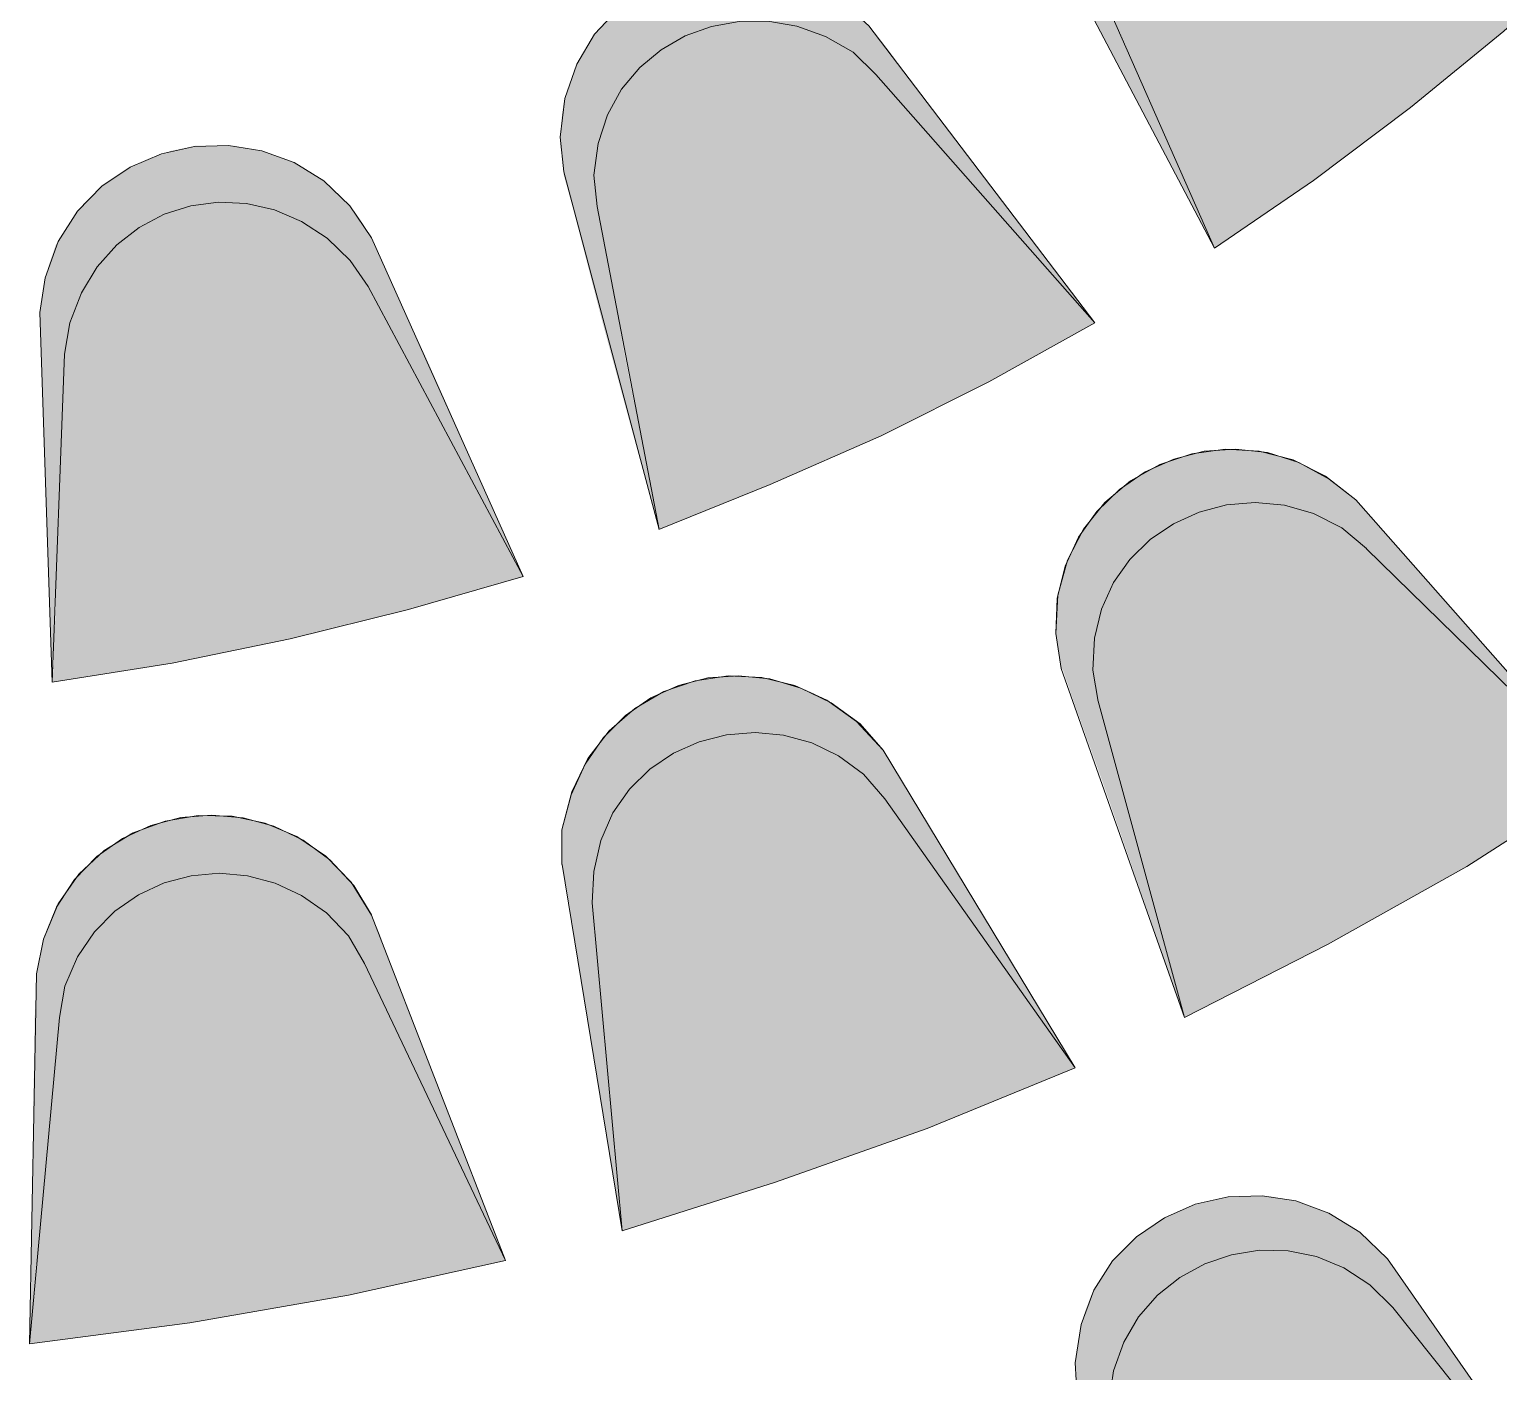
# Model space of a CAD drawing. Extents: x 0 to 245, y -13 to 205.
# Drawn here: x 164.2 to 189.63, y 44.28 to 67.52 of the extents above; entities that cross this region are included whole.
import ezdxf

# ---------------------------------------------------------------- set-up
doc = ezdxf.new("R2010")
doc.units = 0
doc.layers.add('FILL', color=8, linetype='Continuous')
doc.layers.add('GEOMETRY', color=7, linetype='Continuous')

msp = doc.modelspace()

# ---------------------------------------------------------------- hatches: boundary and pattern name
at = {"layer": 'FILL'}
for points in [[(184.712, 63.734), (181.722, 69.415)], [(184.712, 63.734), (182.423, 68.934)], [(181.996, 68.874), (182.454, 68.874), (184.712, 63.733)], [(182.454, 68.874), (183.064, 67.492), (189.718, 67.492)], [(182.454, 68.874), (191.244, 68.874), (189.718, 67.492)], [(184.712, 63.734), (186.422, 64.907), (188.101, 66.17), (189.718, 67.493), (191.244, 68.874)], [(182.637, 62.441), (178.731, 67.583), (178.24, 68.032), (177.698, 68.353), (177.125, 68.549), (176.537, 68.628), (175.952, 68.593), (175.387, 68.452), (174.859, 68.208), (174.386, 67.869), (173.985, 67.438), (173.674, 66.923), (173.469, 66.327), (173.389, 65.658), (173.45, 65.056)], [(178.853, 66.739), (178.457, 67.13), (177.979, 67.402), (177.485, 67.578), (176.984, 67.663), (176.488, 67.66), (176.008, 67.575), (175.553, 67.411), (175.135, 67.171), (174.764, 66.862), (174.452, 66.485), (174.208, 66.046), (174.043, 65.549), (173.969, 64.997), (174.03, 64.455)], [(173.939, 67.372), (173.877, 67.28), (175.312, 67.28)], [(174.091, 67.523), (173.939, 67.373), (175.495, 67.373)], [(173.939, 67.372), (175.496, 67.372), (175.312, 67.28)], [(174.091, 67.523), (175.801, 67.523), (175.495, 67.373)], [(175.587, 67.402), (175.282, 67.252), (178.211, 67.252)], [(175.801, 67.523), (175.586, 67.402), (177.968, 67.402)], [(175.587, 67.402), (177.969, 67.402), (178.211, 67.252)], [(176.136, 67.611), (175.801, 67.523), (177.693, 67.523)], [(175.801, 67.523), (177.693, 67.523), (177.968, 67.402)], [(176.136, 67.611), (177.448, 67.611), (177.693, 67.523)], [(177.509, 67.582), (177.968, 67.401), (178.882, 67.401)], [(177.509, 67.582), (178.731, 67.582), (178.882, 67.401)], [(177.968, 67.402), (178.456, 67.131), (179.096, 67.131)], [(177.968, 67.402), (178.882, 67.402), (179.096, 67.131)], [(183.064, 67.492), (183.644, 66.169), (188.1, 66.169)], [(183.064, 67.492), (189.717, 67.492), (188.1, 66.169)], [(173.878, 67.28), (173.696, 66.95), (174.856, 66.95)], [(173.878, 67.28), (175.313, 67.28), (174.856, 66.95)], [(175.098, 67.13), (174.855, 66.92), (178.669, 66.92)], [(175.282, 67.251), (175.098, 67.13), (178.457, 67.13)], [(175.098, 67.13), (178.456, 67.13), (178.669, 66.92)], [(175.282, 67.251), (178.211, 67.251), (178.457, 67.13)], [(178.457, 67.13), (178.853, 66.739), (179.372, 66.739)], [(178.457, 67.13), (179.097, 67.13), (179.372, 66.739)], [(173.696, 66.95), (173.634, 66.829), (174.762, 66.829)], [(173.696, 66.95), (174.855, 66.95), (174.762, 66.829)], [(174.855, 66.92), (174.67, 66.739), (178.851, 66.739)], [(174.855, 66.92), (178.669, 66.92), (178.851, 66.739)], [(173.634, 66.829), (173.541, 66.53), (174.488, 66.53)], [(173.634, 66.829), (174.762, 66.829), (174.488, 66.53)], [(174.671, 66.739), (174.489, 66.499), (179.067, 66.499)], [(174.671, 66.739), (178.852, 66.739), (179.067, 66.499)], [(182.637, 62.441), (178.852, 66.74)], [(178.853, 66.739), (180.868, 64.455), (181.111, 64.455)], [(178.853, 66.739), (179.372, 66.739), (181.111, 64.455)], [(173.542, 66.53), (173.451, 66.259), (174.336, 66.259)], [(173.542, 66.53), (174.489, 66.53), (174.336, 66.259)], [(174.489, 66.499), (174.214, 66.019), (179.494, 66.019)], [(174.489, 66.499), (179.067, 66.499), (179.494, 66.019)], [(173.451, 66.259), (173.42, 66.049), (174.214, 66.049)], [(173.451, 66.259), (174.336, 66.259), (174.214, 66.049)], [(183.644, 66.169), (184.194, 64.906), (186.421, 64.906)], [(183.644, 66.169), (188.1, 66.169), (186.421, 64.906)], [(173.42, 66.049), (173.39, 65.657), (174.092, 65.657)], [(173.42, 66.049), (174.214, 66.049), (174.092, 65.657)], [(174.214, 66.019), (174.03, 65.507), (179.951, 65.507)], [(174.214, 66.019), (179.494, 66.019), (179.951, 65.507)], [(173.389, 65.657), (173.389, 65.537), (174.03, 65.537)], [(173.389, 65.657), (174.091, 65.657), (174.03, 65.537)], [(172.749, 58.052), (170.124, 63.914), (169.751, 64.465), (169.298, 64.899), (168.784, 65.216), (168.227, 65.419), (167.647, 65.51), (167.061, 65.493), (166.489, 65.368), (165.948, 65.139), (165.458, 64.808), (165.037, 64.377), (164.704, 63.848), (164.477, 63.224), (164.386, 62.621)], [(166.462, 65.357), (166.035, 65.176), (168.843, 65.176)], [(166.643, 65.417), (166.461, 65.356), (168.384, 65.356)], [(166.462, 65.357), (168.385, 65.357), (168.843, 65.176)], [(167.072, 65.507), (166.643, 65.417), (168.262, 65.417)], [(166.643, 65.417), (168.262, 65.417), (168.384, 65.356)], [(167.682, 65.507), (167.072, 65.507), (167.744, 65.507)], [(167.072, 65.507), (167.744, 65.507), (168.262, 65.417)], [(173.389, 65.537), (173.451, 65.056), (173.969, 65.056)], [(173.389, 65.537), (174.03, 65.537), (173.969, 65.056)], [(174.03, 65.507), (173.969, 64.937), (180.439, 64.937)], [(174.03, 65.507), (179.951, 65.507), (180.439, 64.937)], [(165.912, 65.117), (165.516, 64.846), (169.361, 64.846)], [(166.035, 65.176), (165.912, 65.117), (168.933, 65.117)], [(165.912, 65.117), (168.933, 65.117), (169.361, 64.846)], [(166.035, 65.176), (168.843, 65.176), (168.933, 65.117)], [(165.515, 64.846), (165.392, 64.755), (169.453, 64.755)], [(165.515, 64.846), (169.361, 64.846), (169.453, 64.755)], [(173.451, 65.056), (173.451, 64.997), (173.97, 64.997)], [(173.451, 65.056), (173.97, 65.056), (173.97, 64.997)], [(175.099, 58.863), (173.451, 65.055)], [(173.451, 64.997), (173.602, 64.455), (174.03, 64.455)], [(173.451, 64.997), (173.97, 64.997), (174.03, 64.455)], [(173.969, 64.937), (174.03, 64.396), (180.927, 64.396)], [(173.969, 64.937), (180.439, 64.937), (180.927, 64.396)], [(184.194, 64.906), (186.422, 64.906), (184.712, 63.733)], [(165.392, 64.755), (165.179, 64.517), (169.696, 64.517)], [(165.392, 64.755), (169.454, 64.755), (169.696, 64.517)], [(170.064, 63.073), (169.757, 63.522), (169.354, 63.908), (168.914, 64.199), (168.446, 64.398), (167.963, 64.507), (167.477, 64.529), (166.997, 64.466), (166.536, 64.321), (166.105, 64.095), (165.715, 63.792), (165.378, 63.413), (165.104, 62.962), (164.906, 62.44), (164.814, 61.9)], [(165.058, 64.396), (164.996, 64.304), (166.583, 64.304)], [(165.149, 64.517), (165.058, 64.396), (166.705, 64.396)], [(165.058, 64.396), (166.704, 64.396), (166.583, 64.304)], [(165.179, 64.517), (165.149, 64.517), (167.254, 64.517)], [(165.149, 64.517), (167.254, 64.517), (166.705, 64.396)], [(165.179, 64.517), (167.804, 64.517), (167.254, 64.517)], [(166.676, 64.364), (166.371, 64.216), (168.872, 64.216)], [(166.92, 64.425), (166.676, 64.364), (168.476, 64.364)], [(166.676, 64.364), (168.476, 64.364), (168.872, 64.216)], [(167.225, 64.517), (166.919, 64.425), (168.353, 64.425)], [(166.92, 64.425), (168.354, 64.425), (168.476, 64.364)], [(167.804, 64.517), (167.225, 64.517), (167.897, 64.517)], [(167.225, 64.517), (167.897, 64.517), (168.353, 64.425)], [(167.804, 64.517), (169.696, 64.517)], [(167.804, 64.517), (169.696, 64.517)], [(167.897, 64.517), (168.353, 64.425), (169.789, 64.425)], [(167.897, 64.517), (169.696, 64.517), (169.789, 64.425)], [(168.353, 64.425), (169.789, 64.425)], [(168.353, 64.425), (169.789, 64.425)], [(168.353, 64.425), (168.872, 64.216), (169.941, 64.216)], [(168.353, 64.425), (169.789, 64.425), (169.941, 64.216)], [(173.603, 64.455), (174.123, 62.44), (174.397, 62.44)], [(173.603, 64.455), (174.03, 64.455), (174.397, 62.44)], [(175.099, 58.863), (174.03, 64.455)], [(174.03, 64.396), (174.397, 62.441), (182.637, 62.441)], [(174.03, 64.396), (180.927, 64.396), (182.637, 62.441)], [(180.868, 64.455), (181.111, 64.455), (182.638, 62.44)], [(164.905, 64.155), (164.692, 63.823), (165.759, 63.823)], [(164.997, 64.304), (164.905, 64.156), (166.217, 64.156)], [(164.905, 64.155), (166.217, 64.155), (165.759, 63.823)], [(164.997, 64.304), (166.584, 64.304), (166.217, 64.156)], [(166.187, 64.124), (165.881, 63.914), (169.33, 63.914)], [(166.371, 64.216), (166.186, 64.124), (168.995, 64.124)], [(166.187, 64.124), (168.995, 64.124), (169.33, 63.914)], [(166.371, 64.216), (168.872, 64.216), (168.995, 64.124)], [(168.872, 64.216), (169.361, 63.914), (170.124, 63.914)], [(168.872, 64.216), (169.941, 64.216), (170.124, 63.914)], [(164.692, 63.823), (164.662, 63.794), (165.73, 63.794)], [(164.692, 63.823), (165.759, 63.823), (165.73, 63.794)], [(165.73, 63.823), (165.486, 63.553), (169.756, 63.553)], [(165.882, 63.914), (165.73, 63.823), (169.454, 63.823)], [(165.73, 63.823), (169.454, 63.823), (169.756, 63.553)], [(165.882, 63.914), (169.329, 63.914), (169.454, 63.823)], [(169.361, 63.914), (170.124, 63.914)], [(169.361, 63.914), (170.124, 63.914)], [(169.361, 63.914), (169.757, 63.524), (170.306, 63.524)], [(169.361, 63.914), (170.124, 63.914), (170.306, 63.524)], [(164.662, 63.794), (164.539, 63.433), (165.392, 63.433)], [(164.662, 63.794), (165.73, 63.794), (165.392, 63.433)], [(164.539, 63.433), (164.477, 63.224), (165.242, 63.224)], [(164.539, 63.433), (165.393, 63.433), (165.242, 63.224)], [(165.363, 63.403), (165.179, 63.074), (170.064, 63.074)], [(165.486, 63.554), (165.363, 63.403), (169.849, 63.403)], [(165.363, 63.403), (169.849, 63.403), (170.064, 63.074)], [(165.486, 63.554), (169.757, 63.554), (169.849, 63.403)], [(169.757, 63.525), (170.064, 63.074), (170.49, 63.074)], [(169.757, 63.525), (170.307, 63.525), (170.49, 63.074)], [(164.476, 63.224), (164.448, 62.953), (165.087, 62.953)], [(164.476, 63.224), (165.242, 63.224), (165.087, 62.953)], [(165.179, 63.073), (165.058, 62.923), (170.155, 62.923)], [(165.179, 63.073), (170.064, 63.073), (170.155, 62.923)], [(172.749, 58.052), (170.064, 63.073)], [(170.064, 63.073), (170.704, 61.9), (171.039, 61.9)], [(170.064, 63.073), (170.49, 63.073), (171.039, 61.9)], [(164.448, 62.952), (164.386, 62.621), (164.966, 62.621)], [(164.448, 62.952), (165.088, 62.952), (164.966, 62.621)], [(165.058, 62.923), (164.874, 62.411), (170.428, 62.411)], [(165.058, 62.923), (170.155, 62.923), (170.428, 62.411)], [(164.385, 62.621), (164.385, 62.44), (164.905, 62.44)], [(164.385, 62.621), (164.965, 62.621), (164.905, 62.44)], [(164.6, 56.219), (164.386, 62.621)], [(164.385, 62.441), (164.415, 61.901), (164.814, 61.901)], [(164.385, 62.441), (164.905, 62.441), (164.814, 61.901)], [(164.875, 62.411), (164.814, 61.841), (170.735, 61.841)], [(164.875, 62.411), (170.429, 62.411), (170.735, 61.841)], [(174.123, 62.441), (174.397, 62.441), (175.099, 58.864)], [(174.397, 62.441), (174.61, 61.42), (180.805, 61.42)], [(174.397, 62.441), (182.637, 62.441), (180.805, 61.42)], [(175.098, 58.863), (177.021, 59.645), (178.944, 60.487), (180.805, 61.419), (182.637, 62.44)], [(164.416, 61.901), (164.539, 58.052), (164.662, 58.052)], [(164.416, 61.901), (164.814, 61.901), (164.662, 58.052)], [(164.6, 56.219), (164.814, 61.901)], [(164.814, 61.841), (164.662, 58.052), (172.748, 58.052)], [(164.814, 61.841), (170.735, 61.841), (172.748, 58.052)], [(170.704, 61.901), (171.039, 61.901), (172.748, 58.052)], [(174.61, 61.419), (174.762, 60.487), (178.944, 60.487)], [(174.61, 61.419), (180.805, 61.419), (178.944, 60.487)], [(174.762, 60.488), (174.947, 59.646), (177.021, 59.646)], [(174.762, 60.488), (178.944, 60.488), (177.021, 59.646)], [(191.426, 54.534), (187.154, 59.376), (186.632, 59.789), (186.07, 60.068), (185.486, 60.221), (184.896, 60.253), (184.317, 60.173), (183.765, 59.988), (183.258, 59.704), (182.811, 59.329), (182.442, 58.871), (182.166, 58.335), (182.002, 57.729), (181.965, 57.061), (182.057, 56.46)], [(187.154, 59.376), (186.697, 59.735), (186.171, 60.023), (185.626, 60.195), (185.074, 60.257), (184.529, 60.218), (184.004, 60.083), (183.511, 59.86), (183.064, 59.556), (182.675, 59.178), (182.358, 58.733), (182.125, 58.227), (181.99, 57.668), (181.966, 57.062), (182.057, 56.46)], [(183.888, 60.037), (183.766, 59.977), (186.239, 59.977)], [(184.345, 60.187), (183.888, 60.038), (186.147, 60.038)], [(183.888, 60.037), (186.147, 60.037), (186.239, 59.977)], [(184.53, 60.216), (184.345, 60.187), (185.628, 60.187)], [(184.345, 60.187), (185.627, 60.187), (186.147, 60.038)], [(184.957, 60.247), (184.53, 60.216), (185.567, 60.216)], [(184.53, 60.216), (185.567, 60.216), (185.628, 60.187)], [(183.766, 59.978), (183.338, 59.736), (186.697, 59.736)], [(183.766, 59.978), (186.239, 59.978), (186.697, 59.736)], [(174.947, 59.646), (177.021, 59.646), (175.098, 58.864)], [(183.216, 59.676), (182.85, 59.376), (187.154, 59.376)], [(183.216, 59.676), (186.757, 59.676), (187.154, 59.376)], [(183.339, 59.736), (183.217, 59.676), (186.758, 59.676)], [(183.339, 59.736), (186.697, 59.736), (186.758, 59.676)], [(182.759, 59.255), (182.606, 59.105), (184.253, 59.105)], [(187.338, 58.533), (186.911, 58.895), (186.422, 59.141), (185.919, 59.284), (185.415, 59.333), (184.919, 59.292), (184.443, 59.167), (183.999, 58.964), (183.596, 58.689), (183.247, 58.347), (182.963, 57.944), (182.754, 57.487), (182.631, 56.98), (182.607, 56.429), (182.699, 55.889)], [(182.821, 59.345), (182.759, 59.284), (184.987, 59.284)], [(182.759, 59.284), (184.926, 59.284)], [(182.759, 59.284), (184.987, 59.284), (184.926, 59.284)], [(182.759, 59.284), (182.759, 59.255), (184.774, 59.255)], [(182.759, 59.284), (184.926, 59.284), (184.774, 59.255)], [(182.759, 59.255), (184.774, 59.255), (184.253, 59.105)], [(182.85, 59.376), (182.821, 59.345), (187.184, 59.345)], [(182.821, 59.345), (185.323, 59.345), (184.987, 59.284)], [(182.85, 59.376), (187.154, 59.376), (187.184, 59.345)], [(184.742, 59.255), (184.408, 59.134), (186.422, 59.134)], [(185.017, 59.284), (184.742, 59.255), (185.995, 59.255)], [(184.742, 59.255), (185.995, 59.255), (186.422, 59.134)], [(185.323, 59.345), (185.017, 59.284), (185.873, 59.284)], [(185.017, 59.284), (185.872, 59.284), (185.995, 59.255)], [(185.323, 59.345), (185.873, 59.284), (187.246, 59.284)], [(185.323, 59.345), (187.184, 59.345), (187.246, 59.284)], [(185.873, 59.284), (186.422, 59.134), (187.369, 59.134)], [(185.873, 59.284), (187.246, 59.284), (187.369, 59.134)], [(182.606, 59.105), (182.422, 58.804), (183.766, 58.804)], [(182.606, 59.105), (184.253, 59.105), (183.766, 58.804)], [(184.223, 59.075), (183.888, 58.895), (186.911, 58.895)], [(184.408, 59.134), (184.223, 59.075), (186.543, 59.075)], [(184.223, 59.075), (186.542, 59.075), (186.911, 58.895)], [(184.408, 59.134), (186.422, 59.134), (186.543, 59.075)], [(186.422, 59.134), (186.911, 58.896), (187.582, 58.896)], [(186.422, 59.134), (187.369, 59.134), (187.582, 58.896)], [(182.392, 58.804), (182.241, 58.444), (183.338, 58.444)], [(182.422, 58.804), (182.392, 58.804), (183.736, 58.804)], [(182.392, 58.804), (183.737, 58.804), (183.338, 58.444)], [(182.422, 58.804), (183.766, 58.804), (183.736, 58.804)], [(183.737, 58.804), (183.461, 58.533), (187.338, 58.533)], [(183.888, 58.896), (183.737, 58.804), (187.032, 58.804)], [(183.737, 58.804), (187.032, 58.804), (187.338, 58.533)], [(183.888, 58.896), (186.91, 58.896), (187.032, 58.804)], [(186.911, 58.896), (187.338, 58.534), (187.887, 58.534)], [(186.911, 58.896), (187.582, 58.896), (187.887, 58.534)], [(183.461, 58.533), (183.339, 58.443), (187.46, 58.443)], [(183.461, 58.533), (187.338, 58.533), (187.46, 58.443)], [(191.426, 54.534), (187.337, 58.533)], [(187.338, 58.533), (190.054, 55.889), (190.237, 55.889)], [(187.338, 58.533), (187.887, 58.533), (190.237, 55.889)], [(182.149, 58.263), (182.087, 58.024), (183.003, 58.024)], [(182.241, 58.444), (182.149, 58.263), (183.185, 58.263)], [(182.149, 58.263), (183.185, 58.263), (183.003, 58.024)], [(182.241, 58.444), (183.339, 58.444), (183.185, 58.263)], [(183.339, 58.444), (183.004, 57.992), (187.918, 57.992)], [(183.339, 58.444), (187.46, 58.444), (187.918, 57.992)], [(164.539, 58.052), (164.662, 58.052), (164.6, 56.219)], [(164.599, 56.219), (166.675, 56.548), (168.719, 56.972), (170.765, 57.482), (172.748, 58.052)], [(164.662, 58.052), (164.662, 57.482), (170.766, 57.482)], [(164.662, 58.052), (172.748, 58.052), (170.766, 57.482)], [(182.088, 58.024), (181.996, 57.663), (182.851, 57.663)], [(182.088, 58.024), (183.004, 58.024), (182.851, 57.663)], [(183.004, 57.991), (182.76, 57.481), (188.436, 57.481)], [(183.004, 57.991), (187.918, 57.991), (188.436, 57.481)], [(164.662, 57.482), (164.631, 56.972), (168.72, 56.972)], [(164.662, 57.482), (170.766, 57.482), (168.72, 56.972)], [(181.996, 57.511), (181.966, 57.062), (182.667, 57.062)], [(181.996, 57.662), (181.996, 57.511), (182.76, 57.511)], [(181.996, 57.662), (182.85, 57.662), (182.76, 57.511)], [(181.996, 57.511), (182.76, 57.511), (182.667, 57.062)], [(182.759, 57.482), (182.637, 56.941), (188.986, 56.941)], [(182.759, 57.482), (188.435, 57.482), (188.986, 56.941)], [(164.63, 56.972), (164.63, 56.548), (166.675, 56.548)], [(164.63, 56.972), (168.719, 56.972), (166.675, 56.548)], [(181.966, 57.062), (181.966, 57), (182.638, 57)], [(181.966, 57.062), (182.667, 57.062), (182.638, 57)], [(181.966, 57), (182.058, 56.46), (182.607, 56.46)], [(181.966, 57), (182.638, 57), (182.607, 56.46)], [(182.637, 56.941), (182.606, 56.4), (189.535, 56.4)], [(182.637, 56.941), (188.986, 56.941), (189.535, 56.4)], [(164.63, 56.548), (164.599, 56.219)], [(164.63, 56.548), (166.675, 56.548), (164.599, 56.219)], [(184.194, 50.416), (182.057, 56.46)], [(182.057, 56.46), (182.087, 56.429), (182.606, 56.429)], [(182.057, 56.46), (182.606, 56.46), (182.606, 56.429)], [(178.975, 55.046), (178.579, 55.497), (178.078, 55.861), (177.552, 56.12), (177.015, 56.276), (176.475, 56.333), (175.945, 56.295), (175.435, 56.166), (174.957, 55.948), (174.521, 55.646), (174.138, 55.263), (173.82, 54.802), (173.576, 54.268), (173.419, 53.663), (173.419, 53.062)], [(182.301, 49.545), (178.975, 55.046), (178.516, 55.541), (178.002, 55.912), (177.45, 56.165), (176.876, 56.303), (176.295, 56.328), (175.725, 56.245), (175.181, 56.057), (174.68, 55.767), (174.236, 55.379), (173.868, 54.897), (173.59, 54.324), (173.419, 53.663), (173.419, 53.062)], [(175.709, 56.249), (175.435, 56.128), (177.541, 56.128)], [(176.106, 56.28), (175.709, 56.25), (177.142, 56.25)], [(175.709, 56.249), (177.143, 56.249), (177.541, 56.128)], [(176.32, 56.339), (176.106, 56.279), (176.929, 56.279)], [(176.106, 56.28), (176.929, 56.28), (177.142, 56.25)], [(182.088, 56.429), (182.272, 55.89), (182.699, 55.89)], [(182.088, 56.429), (182.607, 56.429), (182.699, 55.89)], [(182.606, 56.4), (182.699, 55.858), (190.084, 55.858)], [(182.606, 56.4), (189.535, 56.4), (190.084, 55.858)], [(175.13, 56.038), (174.885, 55.857), (178.089, 55.857)], [(175.434, 56.128), (175.129, 56.038), (177.753, 56.038)], [(175.13, 56.038), (177.754, 56.038), (178.089, 55.857)], [(175.434, 56.128), (177.54, 56.128), (177.753, 56.038)], [(174.61, 55.708), (174.366, 55.497), (178.579, 55.497)], [(174.884, 55.858), (174.61, 55.709), (178.272, 55.709)], [(174.61, 55.708), (178.272, 55.708), (178.579, 55.497)], [(174.884, 55.858), (178.088, 55.858), (178.272, 55.709)], [(182.271, 55.89), (182.759, 54.535), (183.064, 54.535)], [(182.271, 55.89), (182.699, 55.89), (183.064, 54.535)], [(184.194, 50.416), (182.699, 55.89)], [(182.699, 55.858), (183.064, 54.535), (191.427, 54.535)], [(182.699, 55.858), (190.084, 55.858), (191.427, 54.535)], [(174.366, 55.497), (174.214, 55.347), (178.7, 55.347)], [(174.366, 55.497), (178.579, 55.497), (178.7, 55.347)], [(179.005, 54.204), (178.639, 54.626), (178.206, 54.947), (177.741, 55.172), (177.255, 55.305), (176.76, 55.35), (176.269, 55.31), (175.794, 55.188), (175.348, 54.989), (174.942, 54.715), (174.589, 54.37), (174.301, 53.957), (174.091, 53.48), (173.97, 52.942), (173.94, 52.402)], [(174.153, 55.257), (174, 55.077), (175.526, 55.077)], [(174.182, 55.318), (174.153, 55.288), (176.258, 55.288)], [(174.153, 55.287), (174.153, 55.257), (176.045, 55.257)], [(174.153, 55.287), (176.258, 55.287), (176.045, 55.257)], [(174.153, 55.257), (176.045, 55.257), (175.526, 55.077)], [(174.182, 55.318), (176.411, 55.318), (176.258, 55.288)], [(174.214, 55.347), (174.183, 55.318), (176.411, 55.318)], [(174.214, 55.347), (176.594, 55.347), (176.411, 55.318)], [(175.832, 55.198), (175.496, 55.077), (177.936, 55.077)], [(176.014, 55.257), (175.831, 55.198), (177.662, 55.198)], [(175.832, 55.198), (177.663, 55.198), (177.936, 55.077)], [(176.014, 55.257), (177.387, 55.257), (177.662, 55.198)], [(176.411, 55.318), (176.015, 55.257), (177.388, 55.257)], [(176.564, 55.347), (176.411, 55.318), (177.142, 55.318)], [(176.411, 55.318), (177.142, 55.318), (177.388, 55.257)], [(176.593, 55.347), (177.142, 55.318), (178.731, 55.318)], [(176.593, 55.347), (178.699, 55.347), (178.731, 55.318)], [(177.142, 55.318), (177.693, 55.199), (178.822, 55.199)], [(177.142, 55.318), (178.731, 55.318), (178.822, 55.199)], [(177.693, 55.198), (177.998, 55.046), (178.975, 55.046)], [(177.693, 55.198), (178.822, 55.198), (178.975, 55.046)], [(174, 55.077), (173.817, 54.806), (175.069, 54.806)], [(174, 55.077), (175.526, 55.077), (175.069, 54.806)], [(175.312, 54.957), (175.007, 54.775), (178.425, 54.775)], [(175.496, 55.077), (175.311, 54.957), (178.182, 54.957)], [(175.312, 54.957), (178.181, 54.957), (178.425, 54.775)], [(175.496, 55.077), (177.936, 55.077), (178.182, 54.957)], [(177.998, 55.046), (178.182, 54.957), (179.005, 54.957)], [(177.998, 55.046), (178.976, 55.046), (179.005, 54.957)], [(178.181, 54.957), (178.638, 54.626), (179.219, 54.626)], [(178.181, 54.957), (179.004, 54.957), (179.219, 54.626)], [(173.817, 54.806), (173.634, 54.414), (174.64, 54.414)], [(173.817, 54.806), (175.038, 54.806)], [(173.817, 54.806), (175.069, 54.806), (175.038, 54.806)], [(173.817, 54.806), (175.038, 54.806), (174.64, 54.414)], [(175.008, 54.776), (174.856, 54.627), (178.639, 54.627)], [(175.008, 54.776), (178.426, 54.776), (178.639, 54.627)], [(173.634, 54.414), (173.572, 54.235), (174.518, 54.235)], [(173.634, 54.414), (174.64, 54.414), (174.518, 54.235)], [(174.855, 54.626), (174.61, 54.384), (178.822, 54.384)], [(174.855, 54.626), (178.638, 54.626), (178.822, 54.384)], [(178.638, 54.626), (179.004, 54.204), (179.462, 54.204)], [(178.638, 54.626), (179.219, 54.626), (179.462, 54.204)], [(182.759, 54.534), (183.064, 54.534), (184.194, 50.416)], [(183.064, 54.534), (183.46, 53.032), (189.077, 53.032)], [(183.064, 54.534), (191.426, 54.534), (189.077, 53.032)], [(184.194, 50.416), (186.665, 51.679), (189.077, 53.032), (191.426, 54.534)], [(173.573, 54.236), (173.511, 53.965), (174.305, 53.965)], [(173.573, 54.236), (174.518, 54.236), (174.305, 53.965)], [(174.489, 54.204), (174.305, 53.933), (179.189, 53.933)], [(174.61, 54.384), (174.489, 54.204), (179.005, 54.204)], [(174.489, 54.204), (179.005, 54.204), (179.189, 53.933)], [(174.61, 54.384), (178.822, 54.384), (179.005, 54.204)], [(182.301, 49.545), (179.004, 54.204)], [(179.005, 54.204), (180.287, 52.402), (180.562, 52.402)], [(179.005, 54.204), (179.463, 54.204), (180.562, 52.402)], [(170.124, 52.191), (169.818, 52.703), (169.405, 53.147), (168.939, 53.488), (168.434, 53.73), (167.904, 53.873), (167.363, 53.921), (166.825, 53.876), (166.304, 53.74), (165.814, 53.514), (165.37, 53.202), (164.984, 52.806), (164.672, 52.328), (164.448, 51.77), (164.326, 51.17)], [(172.444, 46.21), (170.124, 52.19), (169.77, 52.757), (169.334, 53.21), (168.833, 53.551), (168.286, 53.781), (167.711, 53.901), (167.126, 53.913), (166.551, 53.817), (166.002, 53.615), (165.5, 53.308), (165.061, 52.898), (164.704, 52.385), (164.448, 51.771), (164.326, 51.169)], [(167.041, 53.904), (166.522, 53.814), (168.14, 53.814)], [(167.133, 53.904), (167.041, 53.904), (167.743, 53.904)], [(167.041, 53.904), (167.744, 53.904), (168.14, 53.814)], [(173.511, 53.964), (173.419, 53.663), (174.153, 53.663)], [(173.511, 53.964), (174.305, 53.964), (174.153, 53.663)], [(174.305, 53.933), (174.06, 53.424), (179.554, 53.424)], [(174.305, 53.933), (179.189, 53.933), (179.554, 53.424)], [(166.401, 53.755), (165.943, 53.603), (168.719, 53.603)], [(166.522, 53.814), (166.401, 53.755), (168.353, 53.755)], [(166.401, 53.755), (168.353, 53.755), (168.719, 53.603)], [(166.522, 53.814), (168.139, 53.814), (168.353, 53.755)], [(173.42, 53.663), (173.42, 53.483), (174.092, 53.483)], [(173.42, 53.663), (174.153, 53.663), (174.092, 53.483)], [(165.821, 53.513), (165.455, 53.242), (169.239, 53.242)], [(165.943, 53.603), (165.821, 53.513), (168.904, 53.513)], [(165.821, 53.513), (168.904, 53.513), (169.239, 53.242)], [(165.943, 53.603), (168.719, 53.603), (168.904, 53.513)], [(173.42, 53.484), (173.42, 53.062), (174, 53.062)], [(173.42, 53.484), (174.092, 53.484), (174, 53.062)], [(174.06, 53.424), (173.939, 52.882), (179.92, 52.882)], [(174.06, 53.424), (179.554, 53.424), (179.92, 52.882)], [(165.332, 53.154), (165.088, 52.913), (169.637, 52.913)], [(165.455, 53.241), (165.332, 53.153), (169.392, 53.153)], [(165.332, 53.154), (169.392, 53.154), (169.637, 52.913)], [(165.455, 53.241), (169.239, 53.241), (169.392, 53.153)], [(170.002, 51.349), (169.727, 51.83), (169.343, 52.225), (168.915, 52.529), (168.456, 52.743), (167.976, 52.87), (167.488, 52.912), (167.004, 52.87), (166.534, 52.746), (166.09, 52.541), (165.685, 52.259), (165.329, 51.899), (165.035, 51.465), (164.815, 50.958), (164.722, 50.416)], [(165.058, 52.882), (164.996, 52.821), (166.859, 52.821)], [(165.058, 52.882), (167.194, 52.882), (166.859, 52.821)], [(165.088, 52.912), (165.059, 52.882), (167.194, 52.882)], [(165.088, 52.912), (167.287, 52.912), (167.194, 52.882)], [(167.194, 52.882), (166.705, 52.792), (168.232, 52.792)], [(167.255, 52.912), (167.194, 52.882), (167.835, 52.882)], [(167.194, 52.882), (167.835, 52.882), (168.232, 52.792)], [(167.287, 52.912), (167.835, 52.882), (169.637, 52.882)], [(167.287, 52.912), (169.637, 52.912), (169.637, 52.882)], [(167.835, 52.882), (168.385, 52.761), (169.757, 52.761)], [(167.835, 52.882), (169.637, 52.882), (169.757, 52.761)], [(174.458, 46.72), (173.42, 53.062)], [(173.42, 53.062), (173.451, 52.943), (173.97, 52.943)], [(173.42, 53.062), (174, 53.062), (173.97, 52.943)], [(173.451, 52.943), (173.542, 52.403), (173.939, 52.403)], [(173.451, 52.943), (173.97, 52.943), (173.939, 52.403)], [(173.939, 52.882), (173.939, 52.341), (180.317, 52.341)], [(173.939, 52.882), (179.92, 52.882), (180.317, 52.341)], [(183.461, 53.032), (183.858, 51.678), (186.665, 51.678)], [(183.461, 53.032), (189.077, 53.032), (186.665, 51.678)], [(164.997, 52.821), (164.844, 52.612), (166.217, 52.612)], [(164.997, 52.821), (166.737, 52.821)], [(164.997, 52.821), (166.859, 52.821), (166.737, 52.821)], [(164.997, 52.821), (166.737, 52.821), (166.217, 52.612)], [(166.643, 52.761), (166.187, 52.583), (168.781, 52.583)], [(166.705, 52.792), (166.643, 52.761), (168.353, 52.761)], [(166.643, 52.761), (168.353, 52.761), (168.781, 52.583)], [(166.705, 52.792), (168.232, 52.792), (168.353, 52.761)], [(168.384, 52.761), (168.536, 52.702), (169.818, 52.702)], [(168.384, 52.761), (169.756, 52.761), (169.818, 52.702)], [(168.537, 52.702), (168.904, 52.551), (169.911, 52.551)], [(168.537, 52.702), (169.818, 52.702), (169.911, 52.551)], [(164.843, 52.613), (164.661, 52.342), (165.759, 52.342)], [(164.843, 52.613), (166.216, 52.613), (165.759, 52.342)], [(166.126, 52.551), (165.73, 52.281), (169.239, 52.281)], [(166.187, 52.583), (166.125, 52.551), (168.872, 52.551)], [(166.126, 52.551), (168.872, 52.551), (169.239, 52.281)], [(166.187, 52.583), (168.781, 52.583), (168.872, 52.551)], [(168.904, 52.551), (169.33, 52.222), (170.093, 52.222)], [(168.904, 52.551), (169.911, 52.551), (170.093, 52.222)], [(173.542, 52.403), (174, 49.546), (174.214, 49.546)], [(173.542, 52.403), (173.939, 52.403), (174.214, 49.546)], [(174.457, 46.72), (173.939, 52.404)], [(180.287, 52.403), (180.562, 52.403), (182.302, 49.546)], [(164.662, 52.312), (164.509, 51.921), (165.363, 51.921)], [(164.662, 52.341), (164.662, 52.312), (165.76, 52.312)], [(164.662, 52.341), (165.76, 52.341), (165.76, 52.312)], [(164.662, 52.312), (165.76, 52.312), (165.363, 51.921)], [(165.667, 52.222), (165.332, 51.89), (169.637, 51.89)], [(165.73, 52.281), (165.667, 52.221), (169.33, 52.221)], [(165.667, 52.222), (169.33, 52.222), (169.637, 51.89)], [(165.73, 52.281), (169.239, 52.281), (169.33, 52.221)], [(169.33, 52.222), (169.392, 52.191), (170.124, 52.191)], [(169.33, 52.222), (170.094, 52.222), (170.124, 52.191)], [(169.391, 52.191), (169.726, 51.831), (170.277, 51.831)], [(169.391, 52.191), (170.123, 52.191), (170.277, 51.831)], [(173.939, 52.341), (174.213, 49.545), (182.301, 49.545)], [(173.939, 52.341), (180.317, 52.341), (182.301, 49.545)], [(164.509, 51.921), (164.448, 51.771), (165.242, 51.771)], [(164.509, 51.921), (165.363, 51.921), (165.242, 51.771)], [(165.332, 51.89), (165.271, 51.83), (169.727, 51.83)], [(165.332, 51.89), (169.637, 51.89), (169.727, 51.83)], [(164.448, 51.771), (164.386, 51.469), (165.027, 51.469)], [(164.448, 51.771), (165.242, 51.771), (165.027, 51.469)], [(165.271, 51.83), (165.027, 51.44), (169.971, 51.44)], [(165.271, 51.83), (169.726, 51.83), (169.971, 51.44)], [(169.726, 51.83), (170.001, 51.349), (170.428, 51.349)], [(169.726, 51.83), (170.277, 51.83), (170.428, 51.349)], [(183.858, 51.679), (186.665, 51.679), (184.194, 50.416)], [(164.385, 51.469), (164.325, 51.169), (164.905, 51.169)], [(164.385, 51.469), (165.027, 51.469), (164.905, 51.169)], [(165.027, 51.441), (164.997, 51.349), (170.002, 51.349)], [(165.027, 51.441), (169.971, 51.441), (170.002, 51.349)], [(164.204, 44.767), (164.326, 51.17)], [(164.326, 51.169), (164.326, 50.958), (164.814, 50.958)], [(164.326, 51.169), (164.905, 51.169), (164.814, 50.958)], [(164.997, 51.349), (164.814, 50.929), (170.216, 50.929)], [(164.997, 51.349), (170.002, 51.349), (170.216, 50.929)], [(172.444, 46.21), (170.002, 51.349)], [(170.002, 51.349), (170.459, 50.416), (170.796, 50.416)], [(170.002, 51.349), (170.429, 51.349), (170.796, 50.416)], [(164.326, 50.958), (164.296, 50.416), (164.722, 50.416)], [(164.326, 50.958), (164.814, 50.958), (164.722, 50.416)], [(164.814, 50.929), (164.721, 50.388), (170.459, 50.388)], [(164.814, 50.929), (170.215, 50.929), (170.459, 50.388)], [(164.204, 44.767), (164.722, 50.416)], [(164.296, 50.416), (164.235, 46.21), (164.326, 46.21)], [(164.296, 50.416), (164.722, 50.416), (164.326, 46.21)], [(164.721, 50.388), (164.325, 46.21), (172.444, 46.21)], [(164.721, 50.388), (170.459, 50.388), (172.444, 46.21)], [(170.46, 50.416), (170.796, 50.416), (172.444, 46.21)], [(174, 49.545), (174.214, 49.545), (174.458, 46.72)], [(174.214, 49.545), (174.306, 48.493), (179.738, 48.493)], [(174.214, 49.545), (182.302, 49.545), (179.738, 48.493)], [(174.458, 46.72), (177.114, 47.562), (179.738, 48.493), (182.302, 49.545)], [(174.305, 48.493), (174.366, 47.561), (177.114, 47.561)], [(174.305, 48.493), (179.738, 48.493), (177.114, 47.561)], [(174.366, 47.562), (177.114, 47.562), (174.458, 46.72)], [(191.703, 40.497), (187.704, 46.238), (187.223, 46.698), (186.689, 47.03), (186.12, 47.24), (185.534, 47.331), (184.947, 47.31), (184.378, 47.181), (183.843, 46.95), (183.361, 46.621), (182.948, 46.201), (182.622, 45.693), (182.401, 45.103), (182.302, 44.436), (182.332, 43.835)], [(184.957, 47.321), (184.56, 47.23), (186.178, 47.23)], [(185.567, 47.321), (184.957, 47.321), (185.66, 47.321)], [(184.957, 47.321), (185.66, 47.321), (186.178, 47.23)], [(184.377, 47.171), (183.95, 46.991), (186.758, 46.991)], [(184.559, 47.23), (184.376, 47.171), (186.299, 47.171)], [(184.377, 47.171), (186.3, 47.171), (186.758, 46.991)], [(184.559, 47.23), (186.177, 47.23), (186.299, 47.171)], [(183.797, 46.931), (183.431, 46.66), (187.276, 46.66)], [(183.95, 46.991), (183.797, 46.93), (186.849, 46.93)], [(183.797, 46.931), (186.85, 46.931), (187.276, 46.66)], [(183.95, 46.991), (186.758, 46.991), (186.849, 46.93)], [(183.308, 46.57), (183.125, 46.389), (187.55, 46.389)], [(183.43, 46.66), (183.308, 46.569), (187.368, 46.569)], [(183.308, 46.57), (187.369, 46.57), (187.55, 46.389)], [(183.43, 46.66), (187.276, 46.66), (187.368, 46.569)], [(187.796, 45.397), (187.399, 45.789), (186.951, 46.082), (186.476, 46.277), (185.985, 46.376), (185.49, 46.386), (185.005, 46.309), (184.541, 46.151), (184.11, 45.916), (183.724, 45.609), (183.397, 45.233), (183.139, 44.794), (182.963, 44.296), (182.882, 43.744), (182.912, 43.203)], [(183.126, 46.359), (183.004, 46.239), (184.774, 46.239)], [(183.126, 46.389), (183.126, 46.359), (185.323, 46.359)], [(183.126, 46.389), (185.873, 46.389), (185.323, 46.359)], [(183.126, 46.359), (185.323, 46.359), (184.774, 46.239)], [(184.957, 46.3), (184.774, 46.238), (186.543, 46.238)], [(185.323, 46.359), (184.957, 46.3), (186.422, 46.3)], [(184.957, 46.3), (186.422, 46.3), (186.543, 46.238)], [(185.873, 46.389), (185.323, 46.359), (185.964, 46.359)], [(185.323, 46.359), (185.964, 46.359), (186.422, 46.3)], [(185.873, 46.389), (185.964, 46.359), (187.582, 46.359)], [(185.873, 46.389), (187.551, 46.389), (187.582, 46.359)], [(185.964, 46.359), (186.422, 46.3), (187.643, 46.3)], [(185.964, 46.359), (187.582, 46.359), (187.643, 46.3)], [(186.422, 46.3), (186.543, 46.238), (187.704, 46.238)], [(186.422, 46.3), (187.643, 46.3), (187.704, 46.238)], [(164.204, 44.767), (166.98, 45.128), (169.726, 45.609), (172.444, 46.21)], [(164.235, 46.21), (164.326, 46.21), (164.204, 44.767)], [(164.326, 46.21), (164.296, 45.608), (169.726, 45.608)], [(164.326, 46.21), (172.444, 46.21), (169.726, 45.608)], [(182.882, 46.118), (182.82, 45.999), (184.253, 45.999)], [(183.004, 46.238), (182.882, 46.118), (184.499, 46.118)], [(182.882, 46.118), (184.499, 46.118), (184.253, 45.999)], [(183.004, 46.238), (184.775, 46.238), (184.499, 46.118)], [(184.438, 46.088), (184.253, 45.999), (187.063, 45.999)], [(184.774, 46.238), (184.437, 46.089), (186.941, 46.089)], [(184.438, 46.088), (186.941, 46.088), (187.063, 45.999)], [(184.774, 46.238), (186.543, 46.238), (186.941, 46.089)], [(186.543, 46.238), (186.941, 46.089), (187.795, 46.089)], [(186.543, 46.238), (187.704, 46.238), (187.795, 46.089)], [(186.941, 46.088), (187.398, 45.788), (188.007, 45.788)], [(186.941, 46.088), (187.795, 46.088), (188.007, 45.788)], [(182.821, 45.999), (182.637, 45.698), (183.797, 45.698)], [(182.821, 45.999), (184.254, 45.999), (183.797, 45.698)], [(183.95, 45.788), (183.797, 45.698), (187.519, 45.698)], [(184.254, 45.999), (183.95, 45.788), (187.399, 45.788)], [(183.95, 45.788), (187.398, 45.788), (187.519, 45.698)], [(184.254, 45.999), (187.064, 45.999), (187.399, 45.788)], [(187.398, 45.788), (187.794, 45.396), (188.283, 45.396)], [(187.398, 45.788), (188.007, 45.788), (188.283, 45.396)], [(164.296, 45.609), (164.235, 45.129), (166.981, 45.129)], [(164.296, 45.609), (169.727, 45.609), (166.981, 45.129)], [(182.577, 45.609), (182.454, 45.277), (183.43, 45.277)], [(182.637, 45.698), (182.576, 45.608), (183.737, 45.608)], [(182.577, 45.609), (183.737, 45.609), (183.43, 45.277)], [(182.637, 45.698), (183.796, 45.698), (183.737, 45.608)], [(183.797, 45.698), (183.553, 45.396), (187.795, 45.396)], [(183.797, 45.698), (187.52, 45.698), (187.795, 45.396)], [(182.454, 45.277), (182.392, 45.037), (183.278, 45.037)], [(182.454, 45.277), (183.43, 45.277), (183.278, 45.037)], [(183.43, 45.277), (183.156, 44.827), (188.283, 44.827)], [(183.552, 45.397), (183.429, 45.277), (187.886, 45.277)], [(183.43, 45.277), (187.886, 45.277), (188.283, 44.827)], [(183.552, 45.397), (187.794, 45.397), (187.886, 45.277)], [(187.795, 45.397), (189.566, 43.203), (189.809, 43.203)], [(187.795, 45.397), (188.283, 45.397), (189.809, 43.203)], [(191.703, 40.497), (187.796, 45.396)], [(164.235, 45.128), (166.98, 45.128), (164.204, 44.767)], [(182.392, 45.036), (182.363, 44.826), (183.156, 44.826)], [(182.392, 45.036), (183.278, 45.036), (183.156, 44.826)], [(182.363, 44.826), (182.301, 44.436), (183.004, 44.436)], [(182.363, 44.826), (183.156, 44.826), (183.004, 44.436)], [(183.156, 44.826), (182.972, 44.284), (188.68, 44.284)], [(183.156, 44.826), (188.283, 44.826), (188.68, 44.284)], [(182.301, 44.437), (182.301, 44.285), (182.972, 44.285)], [(182.301, 44.437), (183.003, 44.437), (182.972, 44.285)]]:
    msp.add_hatch(color=7, dxfattribs=at).paths.add_polyline_path(points)

# ---------------------------------------------------------------- linework, layer by layer
at = {"layer": 'GEOMETRY', "lineweight": 13}
for points in [[(184.712, 63.734), (181.722, 69.415)], [(184.712, 63.734), (182.423, 68.934)], [(184.712, 63.734), (186.422, 64.907), (188.101, 66.17), (189.718, 67.493), (191.244, 68.874)], [(182.637, 62.441), (178.731, 67.583), (178.24, 68.032), (177.698, 68.353), (177.125, 68.549), (176.537, 68.628), (175.952, 68.593), (175.387, 68.452), (174.859, 68.208), (174.386, 67.869), (173.985, 67.438), (173.674, 66.923), (173.469, 66.327), (173.389, 65.658), (173.45, 65.056)], [(178.853, 66.739), (178.457, 67.13), (177.979, 67.402), (177.485, 67.578), (176.984, 67.663), (176.488, 67.66), (176.008, 67.575), (175.553, 67.411), (175.135, 67.171), (174.764, 66.862), (174.452, 66.485), (174.208, 66.046), (174.043, 65.549), (173.969, 64.997), (174.03, 64.455)], [(182.637, 62.441), (178.852, 66.74)], [(172.749, 58.052), (170.124, 63.914), (169.751, 64.465), (169.298, 64.899), (168.784, 65.216), (168.227, 65.419), (167.647, 65.51), (167.061, 65.493), (166.489, 65.368), (165.948, 65.139), (165.458, 64.808), (165.037, 64.377), (164.704, 63.848), (164.477, 63.224), (164.386, 62.621)], [(175.099, 58.863), (173.451, 65.055)], [(170.064, 63.073), (169.757, 63.522), (169.354, 63.908), (168.914, 64.199), (168.446, 64.398), (167.963, 64.507), (167.477, 64.529), (166.997, 64.466), (166.536, 64.321), (166.105, 64.095), (165.715, 63.792), (165.378, 63.413), (165.104, 62.962), (164.906, 62.44), (164.814, 61.9)], [(175.099, 58.863), (174.03, 64.455)], [(172.749, 58.052), (170.064, 63.073)], [(164.599, 56.219), (164.385, 62.621)], [(175.098, 58.863), (177.021, 59.645), (178.944, 60.487), (180.805, 61.419), (182.637, 62.44)], [(164.599, 56.219), (164.814, 61.901)], [(191.426, 54.534), (187.154, 59.376), (186.632, 59.789), (186.07, 60.068), (185.486, 60.221), (184.896, 60.253), (184.317, 60.173), (183.765, 59.988), (183.258, 59.704), (182.811, 59.329), (182.442, 58.871), (182.166, 58.335), (182.002, 57.729), (181.965, 57.061), (182.057, 56.46)], [(187.154, 59.376), (186.697, 59.735), (186.171, 60.023), (185.626, 60.195), (185.074, 60.257), (184.529, 60.218), (184.004, 60.083), (183.511, 59.86), (183.064, 59.556), (182.675, 59.178), (182.358, 58.733), (182.125, 58.227), (181.99, 57.668), (181.966, 57.062), (182.057, 56.46)], [(187.338, 58.533), (186.911, 58.895), (186.422, 59.141), (185.919, 59.284), (185.415, 59.333), (184.919, 59.292), (184.443, 59.167), (183.999, 58.964), (183.596, 58.689), (183.247, 58.347), (182.963, 57.944), (182.754, 57.487), (182.631, 56.98), (182.607, 56.429), (182.699, 55.889)], [(191.426, 54.534), (187.337, 58.533)], [(164.599, 56.219), (166.675, 56.548), (168.719, 56.972), (170.765, 57.482), (172.748, 58.052)], [(184.194, 50.416), (182.057, 56.46)], [(178.975, 55.046), (178.579, 55.497), (178.078, 55.861), (177.552, 56.12), (177.015, 56.276), (176.475, 56.333), (175.945, 56.295), (175.435, 56.166), (174.957, 55.948), (174.521, 55.646), (174.138, 55.263), (173.82, 54.802), (173.576, 54.268), (173.419, 53.663), (173.419, 53.062)], [(182.301, 49.545), (178.975, 55.046), (178.516, 55.541), (178.002, 55.912), (177.45, 56.165), (176.876, 56.303), (176.295, 56.328), (175.725, 56.245), (175.181, 56.057), (174.68, 55.767), (174.236, 55.379), (173.868, 54.897), (173.59, 54.324), (173.419, 53.663), (173.419, 53.062)], [(184.194, 50.416), (182.699, 55.89)], [(179.005, 54.204), (178.639, 54.626), (178.206, 54.947), (177.741, 55.172), (177.255, 55.305), (176.76, 55.35), (176.269, 55.31), (175.794, 55.188), (175.348, 54.989), (174.942, 54.715), (174.589, 54.37), (174.301, 53.957), (174.091, 53.48), (173.97, 52.942), (173.94, 52.402)], [(184.194, 50.416), (186.665, 51.679), (189.077, 53.032), (191.426, 54.534)], [(182.301, 49.545), (179.004, 54.204)], [(170.124, 52.191), (169.818, 52.703), (169.405, 53.147), (168.939, 53.488), (168.434, 53.73), (167.904, 53.873), (167.363, 53.921), (166.825, 53.876), (166.304, 53.74), (165.814, 53.514), (165.37, 53.202), (164.984, 52.806), (164.672, 52.328), (164.448, 51.77), (164.326, 51.17)], [(172.444, 46.21), (170.124, 52.19), (169.77, 52.757), (169.334, 53.21), (168.833, 53.551), (168.286, 53.781), (167.711, 53.901), (167.126, 53.913), (166.551, 53.817), (166.002, 53.615), (165.5, 53.308), (165.061, 52.898), (164.704, 52.385), (164.448, 51.771), (164.326, 51.169)], [(170.002, 51.349), (169.727, 51.83), (169.343, 52.225), (168.915, 52.529), (168.456, 52.743), (167.976, 52.87), (167.488, 52.912), (167.004, 52.87), (166.534, 52.746), (166.09, 52.541), (165.685, 52.259), (165.329, 51.899), (165.035, 51.465), (164.815, 50.958), (164.722, 50.416)], [(174.458, 46.72), (173.42, 53.062)], [(174.458, 46.72), (173.939, 52.403)], [(164.204, 44.767), (164.326, 51.169)], [(172.444, 46.21), (170.002, 51.349)], [(164.204, 44.767), (164.722, 50.416)], [(174.458, 46.72), (177.114, 47.562), (179.738, 48.493), (182.302, 49.545)], [(191.703, 40.497), (187.704, 46.238), (187.223, 46.698), (186.689, 47.03), (186.12, 47.24), (185.534, 47.331), (184.947, 47.31), (184.378, 47.181), (183.843, 46.95), (183.361, 46.621), (182.948, 46.201), (182.622, 45.693), (182.401, 45.103), (182.302, 44.436), (182.332, 43.835)], [(187.796, 45.397), (187.399, 45.789), (186.951, 46.082), (186.476, 46.277), (185.985, 46.376), (185.49, 46.386), (185.005, 46.309), (184.541, 46.151), (184.11, 45.916), (183.724, 45.609), (183.397, 45.233), (183.139, 44.794), (182.963, 44.296), (182.882, 43.744), (182.912, 43.203)], [(164.204, 44.767), (166.98, 45.128), (169.726, 45.609), (172.444, 46.21)], [(191.703, 40.497), (187.796, 45.396)]]:
    msp.add_lwpolyline(points, dxfattribs=at)

doc.saveas('drawing.dxf')
